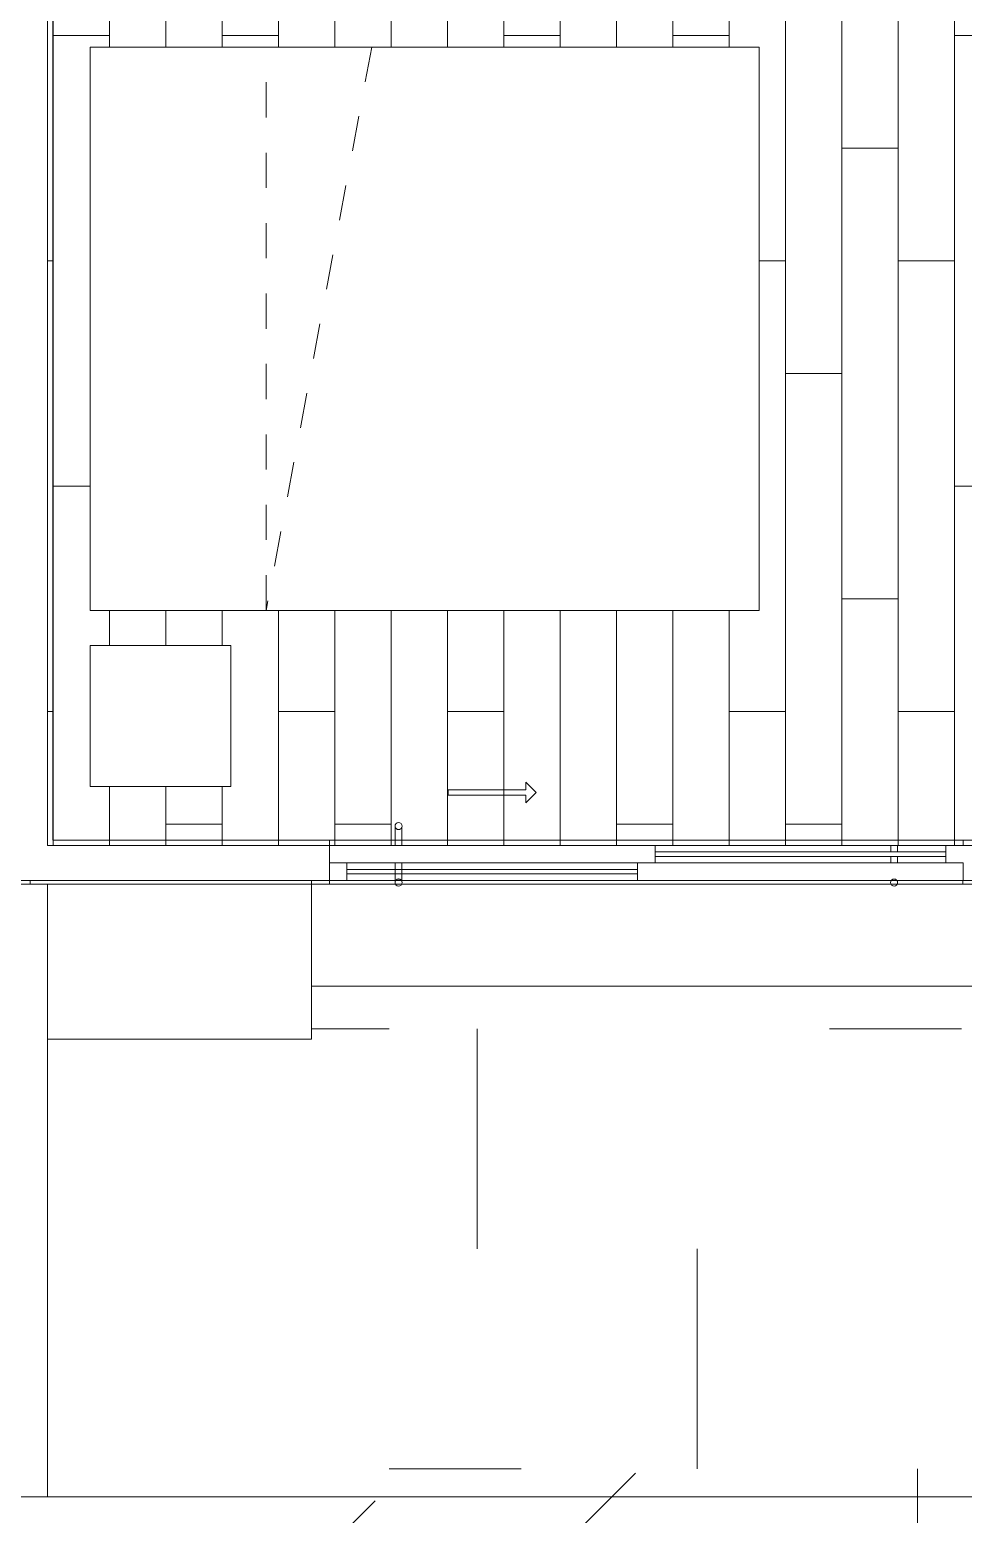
# Model space of a CAD drawing. Header units: metres. Extents: x 3856 to 4207, y -1118 to -691.
# Drawn here: x 3974.356 to 3977.007, y -982.627 to -978.41 of the extents above; entities that cross this region are included whole.
import ezdxf

# ---------------------------------------------------------------- set-up
doc = ezdxf.new("R2010")
doc.units = ezdxf.units.M
doc.linetypes.add('Trazo', pattern=[0.006, 0.003, -0.003])
for name, color, linetype, lineweight in [('_Hidden Lines_', 7, 'Trazo', 9), ('Casework', 7, 'Continuous', 9), ('Detail Items', 7, 'Continuous', 9), ('Doors', 7, 'Continuous', 9), ('Floors', 7, 'Continuous', 9), ('Surface Pattern', 7, 'Continuous', 9), ('Walls', 7, 'Continuous', 9)]:
    doc.layers.add(name, color=color, linetype=linetype, lineweight=lineweight)
doc.layers.add('ROA-E00-URB-A101-MASTER_PLAN cambio estaciomientos_dwg', color=7, linetype='Continuous', lineweight=9, true_color=0x767676)
pattern_1 = [(45, (0, 0), (-1.76776695, 0), [0.9375, -3.75]), (45, (1.25, 1.25), (-1.76776695, 0), [0.9375, -3.75]), (45, (2.5, -0.375), (-1.76776695, 0), [0.3125, -2.5]), (90, (2.5, 0.625), (-0.625, 0.625), [0.625, -2.5]), (315, (2.5, 1.25), (0, 3.5355339), [0.625, -3.75]), (0, (1.25, 1.25), (2.5, 2.5), [0.375, -1.25]), (0, (-1.875, 2.5), (2.5, 2.5), [0.375, -2.5])]

# ---------------------------------------------------------------- blocks, each defined once
blk = doc.blocks.new('EDIFICIO TIPO A_rvt-2-IMPLANTACIÓN - KIT COMERCIAL')
at = {"layer": 'Surface Pattern', "true_color": 0xdcf1d6}
h = blk.add_hatch(dxfattribs=at)
h.set_pattern_fill('FP_8', color=254, style=0, pattern_type=2)
h.set_pattern_definition(pattern_1)
h.paths.add_polyline_path([(3965.2814, -994.1273), (3965.3568, -994.1273), (3965.3568, -993.5273), (3965.2068, -993.5273), (3965.2068, -991.1273), (3965.3568, -991.1273), (3965.3568, -984.1273), (3973.5576, -984.1273), (3973.5576, -983.9773), (3974.3068, -983.9773), (3974.3068, -982.6773), (3974.4068, -982.6773), (3974.4068, -983.9773), (3975.1576, -983.9773), (3975.1576, -984.1273), (3983.3568, -984.1273), (3983.3568, -991.1273), (3983.5068, -991.1273), (3983.5068, -993.5273), (3983.3568, -993.5273), (3983.3568, -994.0273), (3985.3068, -994.0273), (3985.3068, -982.5773), (3963.3068, -982.5773), (3963.3068, -994.1273)])
at = {"layer": 'Floors'}
blk.add_line((3985.3068, -982.5773), (3974.4068, -982.5773), dxfattribs=at)
blk = doc.blocks.new('Cama 2D - Cama 1_60m-5365796-IMPLANTACIÓN - KIT COMERCIAL')
at = {"layer": '_Hidden Lines_'}
for p, q in [((1.0422, 1.0866), (-0.8578, 1.0866)), ((-0.8578, 1.0866), (-0.8578, -0.5134)), ((-0.0578, 1.0866), (-0.3578, -0.5134)), ((-0.3578, -0.5134), (-0.3578, 1.0866)), ((1.0422, -0.5134), (1.0422, 1.0866)), ((-0.8578, -0.5134), (1.0422, -0.5134))]:
    blk.add_line(p, q, dxfattribs=at)
at = {"layer": 'Casework'}
for p, q in [((-0.8578, 1.0866), (1.0422, 1.0866)), ((-0.8578, -0.5134), (-0.8578, 1.0866)), ((1.0422, 1.0866), (1.0422, -0.5134)), ((1.0422, -0.5134), (-0.8578, -0.5134))]:
    blk.add_line(p, q, dxfattribs=at)
blk = doc.blocks.new('Multifuncional 2D - Mesa de noche-4976158-IMPLANTACIÓN - KIT COMERCIAL')
at = {"layer": '_Hidden Lines_'}
for p, q in [((-0.4578, 1.0866), (-0.8578, 1.0866)), ((-0.8578, 1.0866), (-0.8578, 0.6866)), ((-0.4578, 0.6866), (-0.4578, 1.0866)), ((-0.8578, 0.6866), (-0.4578, 0.6866))]:
    blk.add_line(p, q, dxfattribs=at)
at = {"layer": 'Casework'}
for p, q in [((-0.8578, 1.0866), (-0.4578, 1.0866)), ((-0.8578, 0.6866), (-0.8578, 1.0866)), ((-0.4578, 1.0866), (-0.4578, 0.6866)), ((-0.4578, 0.6866), (-0.8578, 0.6866))]:
    blk.add_line(p, q, dxfattribs=at)
blk = doc.blocks.new('Puerta Ventana 2 cuerpos - Puerta Ventana 180 x 210cm-V193-IMPLANTACIÓN - KIT COMERCIAL')
at = {"layer": 'Detail Items'}
for p, q in [((-0.3419, 0.2295), (-0.3419, 0.2075)), ((-0.3124, 0.2), (-0.3419, 0.2295)), ((-0.5625, 0.2075), (-0.5625, 0.1925)), ((-0.3419, 0.2075), (-0.5625, 0.2075)), ((-0.5625, 0.1925), (-0.3419, 0.1925)), ((-0.3124, 0.2), (-0.3419, 0.1705)), ((-0.3419, 0.1705), (-0.3419, 0.1925))]:
    blk.add_line(p, q, dxfattribs=at)
at = {"layer": 'Doors'}
for p, q in [((-0.7127, 0.1008), (-0.7127, 0.05)), ((-0.6944, 0.05), (-0.6944, 0.1008)), ((-0.9, 0.05), (0.9, 0.05)), ((-0.9, 0), (-0.9, 0.05)), ((-0.9, 0.05), (0.025, 0.05)), ((0.025, 0.05), (0.025, 0)), ((0.025, 0), (-0.9, 0)), ((-0.7127, 0), (-0.7127, -0.0514)), ((-0.6944, -0.0514), (-0.6944, 0)), ((-0.025, -0.05), (-0.025, 0)), ((-0.025, 0), (0.9, 0)), ((0.9, 0), (0.9, -0.05)), ((-0.9, -0.05), (0.9, -0.05)), ((0.9, -0.05), (-0.025, -0.05))]:
    blk.add_line(p, q, dxfattribs=at)
for centre, start, end in [((-0.7035, 0.1049), 0, 180), ((-0.7035, 0.1049), 0, 180), ((-0.7035, 0.1049), 180, 360), ((-0.7035, 0.1049), 180, 360), ((-0.7035, -0.0555), 0, 180), ((-0.7035, -0.0555), 0, 180), ((-0.7035, -0.0555), 180, 360), ((-0.7035, -0.0555), 180, 360)]:
    blk.add_arc(centre, 0.01, start, end, dxfattribs=at)
for points in [[(-0.6944, 0.1008), (-0.6945, 0.1007), (-0.6946, 0.1005), (-0.6948, 0.1001), (-0.6949, 0.0999), (-0.695, 0.0997), (-0.6951, 0.0995), (-0.6953, 0.0992), (-0.6956, 0.0988), (-0.696, 0.0983), (-0.6965, 0.0979), (-0.6969, 0.0974), (-0.6975, 0.097), (-0.6981, 0.0965), (-0.6987, 0.0962), (-0.6994, 0.0958), (-0.7002, 0.0955), (-0.701, 0.0952), (-0.7021, 0.095), (-0.7032, 0.0949), (-0.7044, 0.095), (-0.7056, 0.0951), (-0.7066, 0.0954), (-0.7076, 0.0958), (-0.7082, 0.0961), (-0.7087, 0.0963), (-0.7091, 0.0966), (-0.7096, 0.097), (-0.7101, 0.0974), (-0.7106, 0.0979), (-0.7111, 0.0983), (-0.7115, 0.0988), (-0.7118, 0.0992), (-0.712, 0.0995), (-0.7121, 0.0997), (-0.7122, 0.0999), (-0.7123, 0.1001), (-0.7125, 0.1005), (-0.7126, 0.1007), (-0.7127, 0.1008)], [(-0.7127, 0.1008), (-0.7126, 0.1007), (-0.7125, 0.1005), (-0.7123, 0.1001), (-0.7122, 0.0999), (-0.7121, 0.0997), (-0.712, 0.0995), (-0.7118, 0.0992), (-0.7115, 0.0988), (-0.7111, 0.0983), (-0.7106, 0.0979), (-0.7101, 0.0974), (-0.7096, 0.097), (-0.709, 0.0965), (-0.7083, 0.0962), (-0.7076, 0.0958), (-0.7069, 0.0955), (-0.7061, 0.0952), (-0.705, 0.095), (-0.7038, 0.0949), (-0.7027, 0.095), (-0.7015, 0.0951), (-0.7004, 0.0954), (-0.6994, 0.0958), (-0.6988, 0.0961), (-0.6984, 0.0963), (-0.698, 0.0966), (-0.6975, 0.097), (-0.6969, 0.0974), (-0.6965, 0.0979), (-0.696, 0.0983), (-0.6956, 0.0988), (-0.6953, 0.0992), (-0.6951, 0.0995), (-0.695, 0.0997), (-0.6949, 0.0999), (-0.6948, 0.1001), (-0.6946, 0.1005), (-0.6945, 0.1007), (-0.6944, 0.1008)], [(-0.7127, -0.0514), (-0.7126, -0.0513), (-0.7125, -0.051), (-0.7123, -0.0507), (-0.7122, -0.0504), (-0.7121, -0.0503), (-0.712, -0.0501), (-0.7118, -0.0498), (-0.7115, -0.0494), (-0.7111, -0.0489), (-0.7106, -0.0484), (-0.7101, -0.0479), (-0.7096, -0.0475), (-0.709, -0.0471), (-0.7083, -0.0467), (-0.7076, -0.0463), (-0.7069, -0.046), (-0.7061, -0.0458), (-0.705, -0.0455), (-0.7038, -0.0454), (-0.7027, -0.0455), (-0.7015, -0.0456), (-0.7004, -0.0459), (-0.6994, -0.0463), (-0.6988, -0.0466), (-0.6984, -0.0469), (-0.698, -0.0471), (-0.6975, -0.0475), (-0.6969, -0.0479), (-0.6965, -0.0484), (-0.696, -0.0489), (-0.6956, -0.0494), (-0.6953, -0.0498), (-0.6951, -0.0501), (-0.695, -0.0503), (-0.6949, -0.0504), (-0.6948, -0.0507), (-0.6946, -0.051), (-0.6945, -0.0513), (-0.6944, -0.0514)], [(-0.6944, -0.0514), (-0.6945, -0.0513), (-0.6946, -0.051), (-0.6948, -0.0507), (-0.6949, -0.0504), (-0.695, -0.0503), (-0.6951, -0.0501), (-0.6953, -0.0498), (-0.6956, -0.0494), (-0.696, -0.0489), (-0.6965, -0.0484), (-0.6969, -0.0479), (-0.6975, -0.0475), (-0.6981, -0.0471), (-0.6987, -0.0467), (-0.6994, -0.0463), (-0.7002, -0.046), (-0.701, -0.0458), (-0.7021, -0.0455), (-0.7032, -0.0454), (-0.7044, -0.0455), (-0.7056, -0.0456), (-0.7066, -0.0459), (-0.7076, -0.0463), (-0.7082, -0.0466), (-0.7087, -0.0469), (-0.7091, -0.0471), (-0.7096, -0.0475), (-0.7101, -0.0479), (-0.7106, -0.0484), (-0.7111, -0.0489), (-0.7115, -0.0494), (-0.7118, -0.0498), (-0.712, -0.0501), (-0.7121, -0.0503), (-0.7122, -0.0504), (-0.7123, -0.0507), (-0.7125, -0.051), (-0.7126, -0.0513), (-0.7127, -0.0514)]]:
    blk.add_open_spline(points, degree=3, knots=[0, 0, 0, 0, 0.055556, 0.083333, 0.097222, 0.111111, 0.125, 0.138889, 0.166667, 0.194444, 0.222222, 0.25, 0.277778, 0.305556, 0.333333, 0.361111, 0.388889, 0.416667, 0.444444, 0.5, 0.527778, 0.555556, 0.611111, 0.638889, 0.666667, 0.680556, 0.694444, 0.722222, 0.75, 0.777778, 0.805556, 0.833333, 0.861111, 0.875, 0.888889, 0.902778, 0.916667, 0.944444, 1, 1, 1, 1], dxfattribs=at)
blk = doc.blocks.new('EDIFICIO TIPO A_rvt-5-IMPLANTACIÓN - KIT COMERCIAL')
at = {"layer": 'Surface Pattern', "true_color": 0x808080}
h = blk.add_hatch(dxfattribs=at)
h.set_pattern_fill('FP_110', color=8, style=0, pattern_type=2)
h.set_pattern_definition([(270, (6019.702, -988.027), (0.16, 1e-17), []), (0, (6019.702, -988.027), (0.32, 0.32), [0.16, -1.12]), (0, (6019.862, -988.667), (0.32, 0.32), [0.16, -1.12])])
h.paths.add_polyline_path([(3982.3154, -980.7273), (3982.9568, -980.7273), (3982.9568, -977.5273), (3979.4568, -977.5273), (3979.4568, -977.5973), (3980.2068, -977.5973), (3980.2068, -977.6373), (3979.4568, -977.6373), (3979.4568, -978.4273), (3980.0568, -978.4273), (3980.064, -978.5248), (3980.0818, -978.5273), (3980.0732, -978.5398), (3980.0568, -978.5398), (3980.0568, -980.7273), (3981.2828, -980.7273)])
h.paths.add_polyline_path([(3977.7568, -980.7273), (3977.7568, -978.4273), (3978.2568, -978.4273), (3978.2568, -977.5873), (3977.4068, -977.5873), (3977.4068, -977.5473), (3978.2568, -977.5473), (3978.2568, -977.5273), (3974.4068, -977.5273), (3974.4068, -980.7273), (3977.2825, -980.7273)])
h.paths.add_polyline_path([(3982.4257, -980.6273), (3982.4257, -980.2273), (3982.8257, -980.2273), (3982.8249, -980.6273)])
h.paths.add_polyline_path([(3980.4257, -980.6273), (3980.4257, -980.2273), (3980.8257, -980.2273), (3980.8257, -980.6273)])
h.paths.add_polyline_path([(3980.9154, -980.6273), (3980.9154, -978.7273), (3982.3154, -978.7273), (3982.3154, -980.6273), (3981.2828, -980.6273)])
h.paths.add_polyline_path([(3974.6509, -980.5597), (3974.5273, -980.5597), (3974.5273, -980.1597), (3974.9273, -980.1597), (3974.9273, -980.5597)])
h.paths.add_polyline_path([(3975.949, -980.0597), (3974.5273, -980.0597), (3974.5273, -978.4597), (3976.4273, -978.4597), (3976.4273, -980.0597)])
h.paths.add_polyline_path([(3979.3468, -978.4273), (3979.3568, -978.4273), (3979.3568, -976.2273), (3979.4568, -976.2273), (3979.4568, -977.4273), (3982.9568, -977.4273), (3982.9568, -969.2273), (3979.4568, -969.2273), (3979.4568, -971.7123), (3979.5918, -971.7123), (3979.5918, -973.5123), (3979.4568, -973.5123), (3979.4568, -973.6273), (3976.9818, -973.6273), (3976.9818, -973.6473), (3977.9318, -973.6473), (3977.9318, -973.6873), (3976.9818, -973.6873), (3976.9818, -974.9273), (3978.2568, -974.9273), (3978.2568, -974.6273), (3978.3568, -974.6273), (3978.3568, -978.4273), (3978.6159, -978.4273)])
h.paths.add_polyline_path([(3974.9273, -978.3597), (3974.5273, -978.3597), (3974.5273, -977.9597), (3974.9273, -977.9597)])
h.paths.add_polyline_path([(3977.2825, -977.4273), (3977.6568, -977.4273), (3977.6568, -975.1403), (3976.5568, -975.1403), (3976.5568, -975.1253), (3977.6568, -975.1253), (3977.6568, -975.0273), (3976.5559, -975.0273), (3976.5559, -977.4273)])
h.paths.add_polyline_path([(3981.2828, -973.9273), (3980.7068, -973.9273), (3980.7068, -973.2273), (3982.3068, -973.2273), (3982.3068, -973.9273)])
h.paths.add_polyline_path([(3982.0702, -971.6181), (3982.0702, -970.1034), (3981.3702, -970.1034), (3981.3702, -969.3034), (3982.8702, -969.3034), (3982.8702, -971.6181), (3982.3068, -971.6181)])
h.paths.add_polyline_path([(3981.3702, -971.1273), (3980.8254, -971.1273), (3980.8254, -970.6273), (3981.4254, -970.6273), (3981.4254, -971.1273)])
at = {"layer": 'Surface Pattern', "true_color": 0xdcf1d6}
h = blk.add_hatch(dxfattribs=at)
h.set_pattern_fill('FP_101', color=254, style=0, pattern_type=2)
h.set_pattern_definition(pattern_1)
h.paths.add_polyline_path([(3964.6003, -982.5773), (3974.3068, -982.5773), (3974.3068, -981.2773), (3973.5559, -981.2773), (3973.5559, -981.1273), (3965.3568, -981.1273), (3965.3551, -974.1273), (3965.2068, -974.1273), (3965.2068, -971.7273), (3965.3568, -971.7273), (3965.3568, -971.2273), (3963.3068, -971.2273), (3963.3068, -982.5773), (3963.439, -982.5773)])
h.paths.add_polyline_path([(3974.4068, -982.5773), (3985.3068, -982.5773), (3985.3068, -971.2273), (3985.4068, -971.2273), (3985.4068, -971.1273), (3983.3568, -971.1273), (3983.3568, -971.7273), (3983.5068, -971.7273), (3983.5068, -974.1273), (3983.3568, -974.1273), (3983.3568, -981.1273), (3975.1559, -981.1273), (3975.1559, -981.2773), (3974.4068, -981.2773), (3974.4068, -981.8192)])
at = {"layer": 'Floors'}
for p, q in [((3974.4068, -977.5273), (3974.4068, -980.7273)), ((3974.4068, -980.7273), (3975.2068, -980.7273)), ((3976.1318, -980.7273), (3977.7568, -980.7273)), ((3975.1559, -980.8273), (3973.5559, -980.8273)), ((3975.1559, -981.2773), (3975.1559, -980.8273)), ((3977.4968, -981.1273), (3975.1559, -981.1273)), ((3974.4068, -981.2773), (3975.1559, -981.2773))]:
    blk.add_line(p, q, dxfattribs=at)
at = {"layer": 'Walls'}
for p, q in [((3974.4068, -977.5423), (3974.4068, -980.7273)), ((3974.4068, -980.7273), (3974.4068, -977.5423)), ((3974.4218, -977.5423), (3974.4218, -980.7123)), ((3974.4218, -980.7123), (3974.4218, -977.5423)), ((3974.4218, -980.7123), (3977.7418, -980.7123)), ((3977.7418, -980.7123), (3974.4218, -980.7123)), ((3975.2068, -980.7123), (3977.0068, -980.7123)), ((3977.0068, -980.7123), (3975.2068, -980.7123)), ((3975.2068, -980.7273), (3975.2068, -980.7123)), ((3975.2068, -980.7123), (3975.2068, -980.7273)), ((3977.0068, -980.7123), (3977.0068, -980.7273)), ((3977.0068, -980.7123), (3977.0068, -980.7273)), ((3974.4218, -980.7273), (3974.4068, -980.7273)), ((3974.4068, -980.7273), (3974.4218, -980.7273)), ((3974.4218, -980.7273), (3975.2068, -980.7273)), ((3977.7568, -980.7273), (3974.4218, -980.7273)), ((3975.2068, -980.7273), (3977.0068, -980.7273)), ((3976.1318, -980.7273), (3977.7568, -980.7273)), ((3977.0068, -980.7273), (3976.1318, -980.7273)), ((3973.5068, -980.8273), (3974.3568, -980.8273)), ((3974.3568, -980.8373), (3973.5068, -980.8373)), ((3974.4068, -980.8373), (3974.3068, -980.8373)), ((3974.3568, -980.8373), (3974.3568, -980.8273)), ((3974.3568, -980.8273), (3975.2068, -980.8273)), ((3974.3568, -980.8273), (3974.3568, -980.8373)), ((3975.2068, -980.8373), (3974.3568, -980.8373)), ((3974.4068, -980.8373), (3974.4068, -982.5773)), ((3975.2068, -980.8273), (3975.1559, -980.8273)), ((3975.1559, -980.8373), (3975.2068, -980.8373)), ((3975.2068, -980.8273), (3975.2068, -980.8373)), ((3975.2068, -980.8273), (3975.2068, -980.8373)), ((3976.0818, -980.8273), (3975.2068, -980.8273)), ((3975.2068, -980.8273), (3976.0818, -980.8273)), ((3975.2068, -980.8273), (3975.2068, -980.8373)), ((3975.2068, -980.8273), (3975.2068, -980.8373)), ((3977.0059, -980.8273), (3975.2068, -980.8273)), ((3975.2068, -980.8273), (3977.0059, -980.8273)), ((3975.2068, -980.8273), (3975.2068, -980.8373)), ((3975.2068, -980.8273), (3975.2068, -980.8373)), ((3977.0059, -980.8373), (3975.2068, -980.8373)), ((3975.2068, -980.8373), (3977.0059, -980.8373)), ((3977.0059, -980.8373), (3975.2068, -980.8373)), ((3975.2068, -980.8373), (3977.0059, -980.8373)), ((3977.0059, -980.8273), (3977.0059, -980.8373)), ((3977.0059, -980.8273), (3977.4918, -980.8273)), ((3977.0059, -980.8373), (3977.0059, -980.8273)), ((3977.4918, -980.8373), (3977.0059, -980.8373)), ((3977.0059, -980.8373), (3977.4918, -980.8373)), ((3974.4068, -982.5773), (3974.3068, -982.5773))]:
    blk.add_line(p, q, dxfattribs=at)
at = {"layer": 'Walls', "lineweight": 18}
for p, q in [((3975.2068, -980.8273), (3974.3568, -980.8273)), ((3974.3568, -980.8273), (3974.3568, -980.8373)), ((3974.3568, -980.8373), (3975.2068, -980.8373)), ((3975.2068, -980.8373), (3975.2068, -980.8273)), ((3977.0059, -980.8273), (3975.2068, -980.8273)), ((3975.2068, -980.8273), (3975.2068, -980.8373)), ((3975.2068, -980.8373), (3977.0059, -980.8373)), ((3977.4918, -980.8273), (3977.0059, -980.8273)), ((3977.0059, -980.8373), (3977.4918, -980.8373))]:
    blk.add_line(p, q, dxfattribs=at)
at = {"layer": 'Casework', "lineweight": 9}
for name, p in [('Cama 2D - Cama 1_60m-5365796-IMPLANTACIÓN - KIT COMERCIAL', (3975.3851, -979.5463)), ('Multifuncional 2D - Mesa de noche-4976158-IMPLANTACIÓN - KIT COMERCIAL', (3975.3851, -981.2463))]:
    blk.add_blockref(name, p, dxfattribs=at)
at = {"layer": 'Doors', "lineweight": 9}
blk.add_blockref('Puerta Ventana 2 cuerpos - Puerta Ventana 180 x 210cm-V193-IMPLANTACIÓN - KIT COMERCIAL', (3976.1068, -980.7773), dxfattribs=at)
blk = doc.blocks.new('ROA-E00-URB-A101-MASTER_PLAN cambio estaciomientos_dwg_Puerta Ventana 2 cuerpos - Puerta Ventana 180 x 210cm-9466553-Master Plan - Etapa 1-7986518-IMPLANTACIÓN - KIT COMERCIAL')
at = {"layer": 'Doors'}
for p, q in [((0.85, 0.05), (0.025, 0.05)), ((-0.85, 0), (-0.85, -0.05)), ((-0.025, -0.0313), (-0.85, -0.0313)), ((-0.7127, 0), (-0.7127, -0.0188)), ((-0.7127, -0.0313), (-0.7127, -0.05)), ((-0.6944, -0.0188), (-0.6944, 0)), ((-0.6944, -0.05), (-0.6944, -0.0313))]:
    blk.add_line(p, q, dxfattribs=at)
at = {"layer": 'Doors', "flags": 128}
for points in [[(0.85, 0), (0.85, 0.05), (0.9, 0.05), (0.025, 0.05)], [(0.025, 0.0312), (0.85, 0.0312), (0.85, 0.0187), (0.025, 0.0187)], [(-0.85, -0.0313), (-0.85, -0.0188), (-0.025, -0.0188)]]:
    blk.add_lwpolyline(points, dxfattribs=at)
at = {"layer": 'Doors'}
for start, end in [(0, 180), (180, 360), (180, 195), (45, 105), (0, 15)]:
    blk.add_arc((-0.7035, 0.0555), 0.01, start, end, dxfattribs=at)
blk = doc.blocks.new('ROA-E00-URB-A101-MASTER_PLAN cambio estaciomientos_dwg_ROA-E01-ARQ-R23_rvt-5-Master Plan - Etapa 1-7986595-IMPLANTACIÓN - KIT COMERCIAL')
at = {"layer": 'Walls'}
for p, q in [((980.8373, 3977.0059), (980.8373, 3977.4968)), ((980.8273, 3977.0059), (980.8373, 3977.0059))]:
    blk.add_line(p, q, dxfattribs=at)
at = {"layer": 'Walls', "flags": 128}
for points in [[(980.8273, 3977.0059), (980.8373, 3977.0059), (980.8373, 3976.8168), (980.8373, 3977.0059)], [(980.8373, 3975.1559), (980.8373, 3975.2068), (980.8273, 3975.2068), (980.8273, 3975.1559)]]:
    blk.add_lwpolyline(points, dxfattribs=at)
for points in [[(980.8373, 3976.804), (980.8373, 3975.2068)], [(980.8373, 3975.2068), (980.8273, 3975.2068)]]:
    blk.add_lwpolyline(points, close=True, dxfattribs=at)
at = {"rotation": 269.9999999999995}
blk.add_blockref('ROA-E00-URB-A101-MASTER_PLAN cambio estaciomientos_dwg_Puerta Ventana 2 cuerpos - Puerta Ventana 180 x 210cm-9466553-Master Plan - Etapa 1-7986518-IMPLANTACIÓN - KIT COMERCIAL', (980.7773, 3976.1068), dxfattribs=at)
blk = doc.blocks.new('ROA-E00-URB-A101-MASTER_PLAN cambio estaciomientos_dwg_ROA-E01-EST-R23_rvt-5-Master Plan - Etapa 1-7986866-IMPLANTACIÓN - KIT COMERCIAL')
at = {"layer": 'Walls', "flags": 128}
blk.add_lwpolyline([(980.8273, 3975.1559), (980.8273, 3975.2068), (980.7773, 3975.2068)], dxfattribs=at)
blk = doc.blocks.new('ROA-E00-URB-A101-MASTER_PLAN cambio estaciomientos_dwg-7942325-IMPLANTACIÓN - KIT COMERCIAL')
for name in ['ROA-E00-URB-A101-MASTER_PLAN cambio estaciomientos_dwg_ROA-E01-EST-R23_rvt-5-Master Plan - Etapa 1-7986866-IMPLANTACIÓN - KIT COMERCIAL', 'ROA-E00-URB-A101-MASTER_PLAN cambio estaciomientos_dwg_ROA-E01-ARQ-R23_rvt-5-Master Plan - Etapa 1-7986595-IMPLANTACIÓN - KIT COMERCIAL']:
    blk.add_blockref(name, (0, 0))

msp = doc.modelspace()

# ---------------------------------------------------------------- block references
at = {"lineweight": 5}
for name in ['EDIFICIO TIPO A_rvt-5-IMPLANTACIÓN - KIT COMERCIAL', 'EDIFICIO TIPO A_rvt-2-IMPLANTACIÓN - KIT COMERCIAL']:
    msp.add_blockref(name, (0, 0), dxfattribs=at)
at = {"layer": 'ROA-E00-URB-A101-MASTER_PLAN cambio estaciomientos_dwg', "color": 7, "rotation": 269.9999999999999}
msp.add_blockref('ROA-E00-URB-A101-MASTER_PLAN cambio estaciomientos_dwg-7942325-IMPLANTACIÓN - KIT COMERCIAL', (0, 0), dxfattribs=at)

doc.saveas('drawing.dxf')
